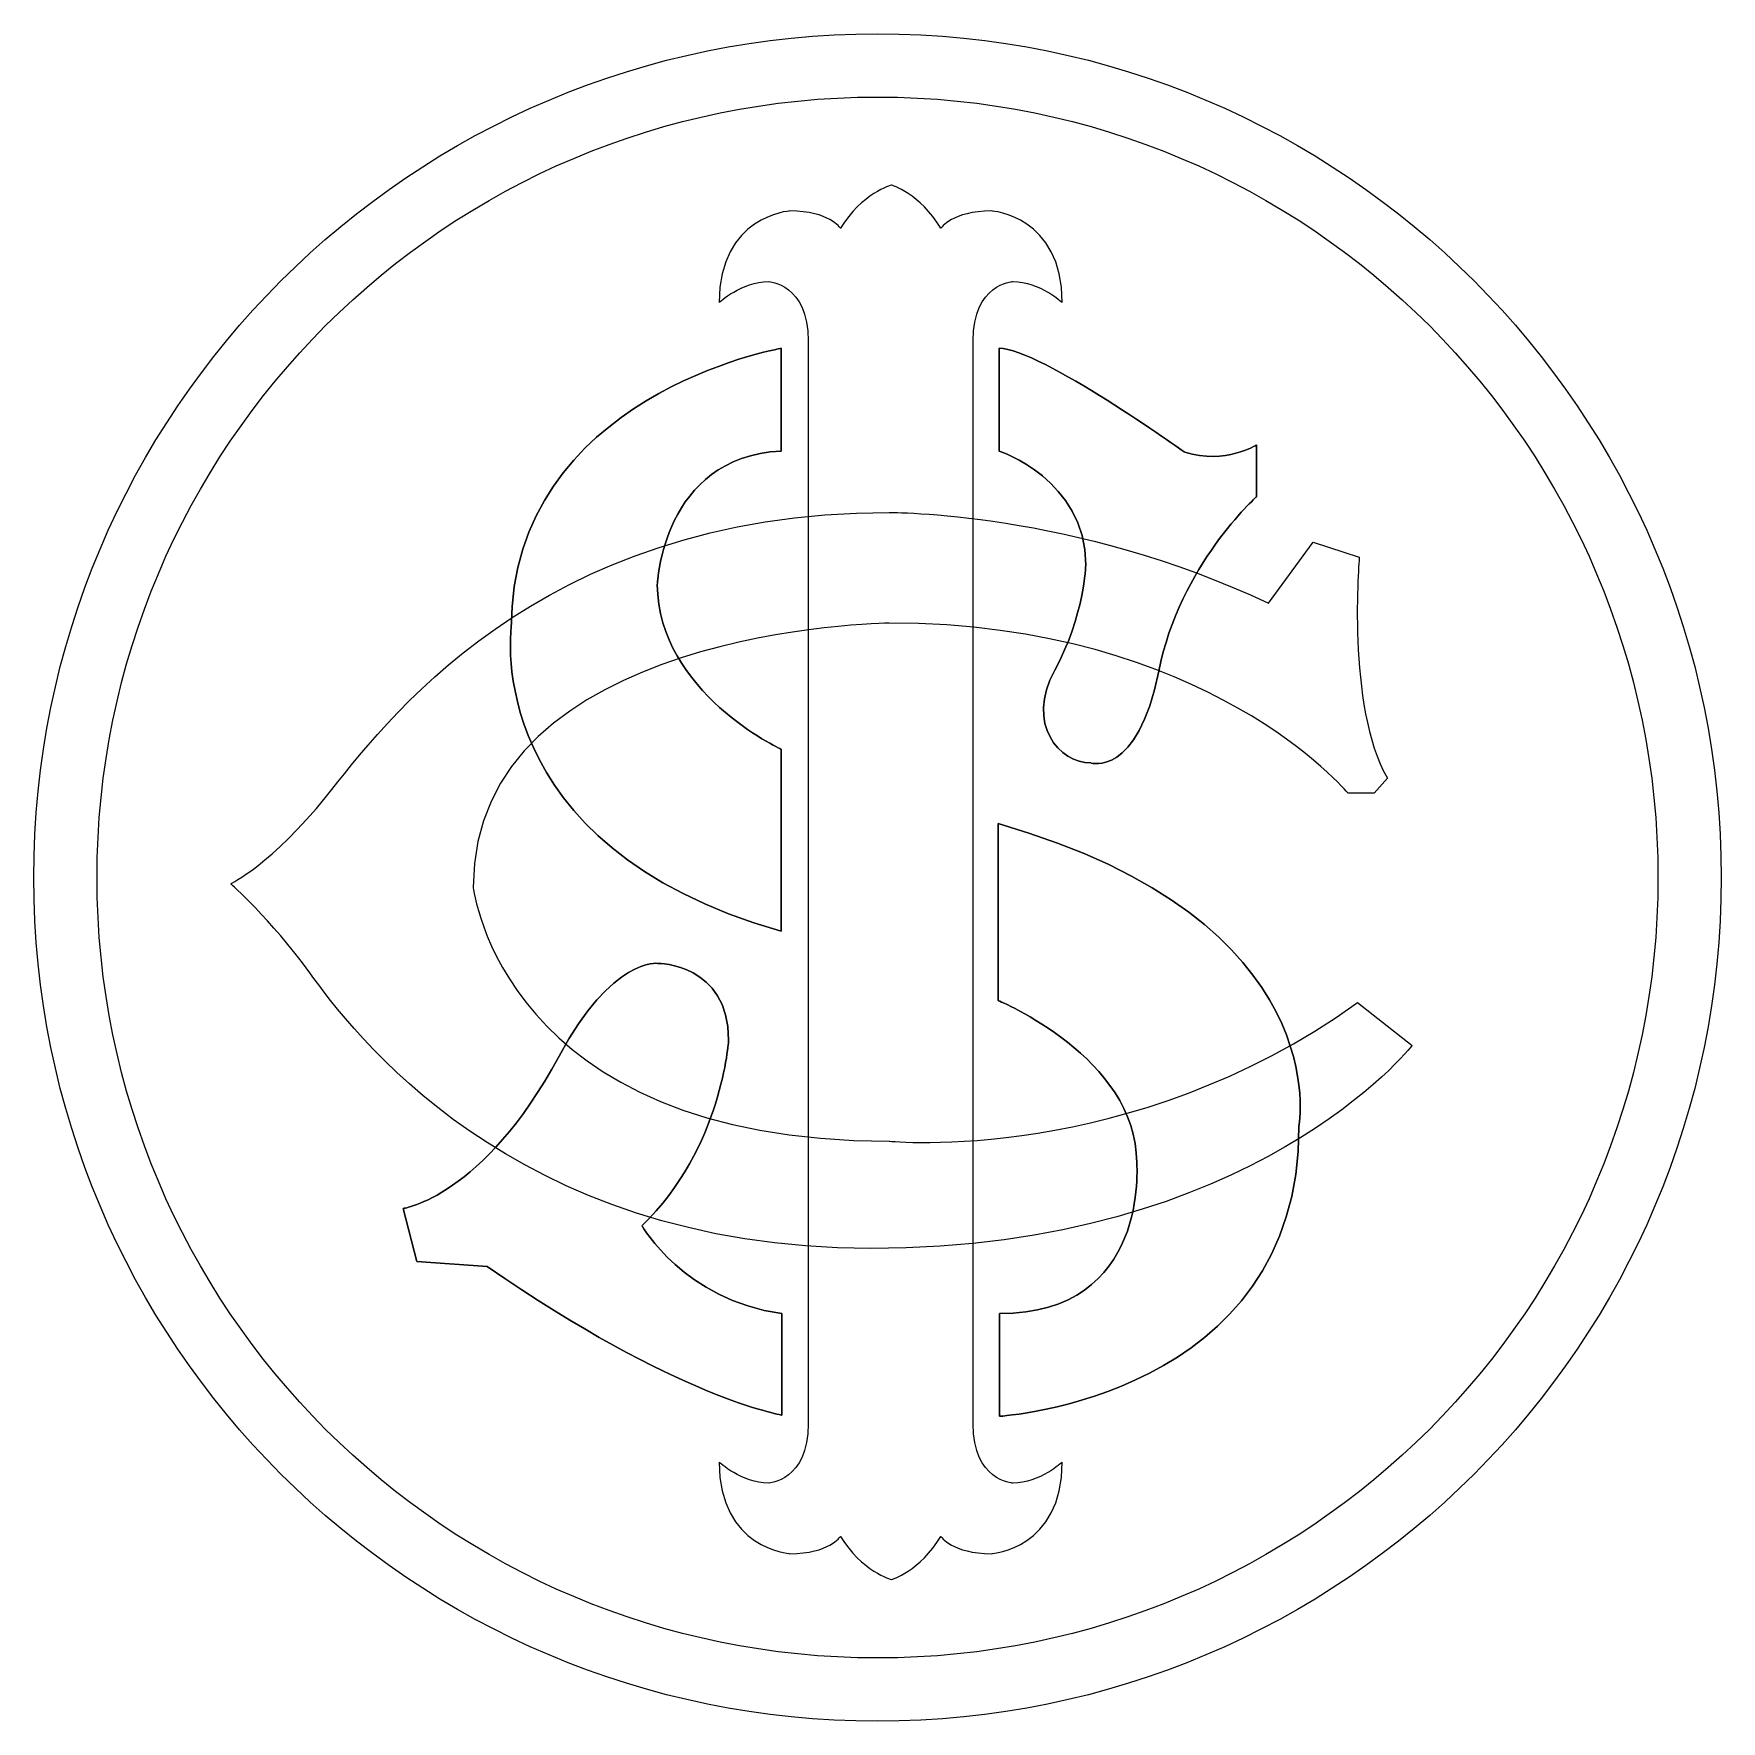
# Model space of a CAD drawing. Extents: x -3.51 to 2.5, y -3.11 to 2.9.
import ezdxf

# ---------------------------------------------------------------- set-up
doc = ezdxf.new("R2010")
doc.units = 0
doc.layers.add('#LAYER_1', color=7, linetype='CONTINUOUS')

msp = doc.modelspace()

# ---------------------------------------------------------------- linework, layer by layer
at = {"layer": '#LAYER_1', "color": 1}
for points, knots in [([(-0.5027, -3.11237), (1.15773, -3.11237), (2.50383, -1.76627), (2.50383, -0.10583), (2.50383, -0.10583), (2.50383, 1.5546), (1.15773, 2.9007), (-0.5027, 2.9007), (-0.5027, 2.9007), (-2.16314, 2.9007), (-3.50924, 1.5546), (-3.50924, -0.10583), (-3.50924, -0.10583), (-3.50924, -1.76627), (-2.16314, -3.11237), (-0.5027, -3.11237)], [0, 0, 0, 0, 0.25, 0.25, 0.25, 0.25, 0.5, 0.5, 0.5, 0.5, 0.75, 0.75, 0.75, 0.75, 1, 1, 1, 1]), ([(-0.84637, 1.77976), (-0.84637, 1.77976), (-1.80768, 1.61219), (-1.80768, 0.78316), (-1.80768, 0.78316), (-1.80768, 0.78316), (-1.91793, 0.00705), (-0.84637, -0.29721)], [0, 0, 0, 0, 0.5, 0.5, 0.5, 0.5, 1, 1, 1, 1]), ([(0.84784, 1.4358), (0.84784, 1.4358), (0.7376, 1.36525), (0.59208, 1.40934), (0.59208, 1.40934), (0.59208, 1.40934), (0.07614, 1.77976), (-0.06937, 1.77976)], [0, 0, 0, 0, 0.5, 0.5, 0.5, 0.5, 1, 1, 1, 1]), ([(-0.84637, 0.35101), (-0.84637, 0.35101), (-1.28293, 0.55386), (-1.28734, 0.9375), (-1.28734, 0.9375), (-1.28734, 0.9375), (-1.2697, 1.3917), (-0.84637, 1.41375)], [0, 0, 0, 0, 0.5, 0.5, 0.5, 0.5, 1, 1, 1, 1]), ([(-0.06937, 1.41375), (-0.06937, 1.41375), (0.2393, 1.31233), (0.2393, 1.00806), (0.2393, 1.00806), (0.2393, 1.00806), (0.23489, 0.82726), (0.12906, 0.63323), (0.12906, 0.63323), (0.02322, 0.4392), (0.14669, 0.3025), (0.25694, 0.3025), (0.25694, 0.3025), (0.25694, 0.3025), (0.42451, 0.24959), (0.49947, 0.62882), (0.49947, 0.62882), (0.57444, 1.00806), (0.84784, 1.25059), (0.84784, 1.25059)], [0, 0, 0, 0, 0.2, 0.2, 0.2, 0.2, 0.4, 0.4, 0.4, 0.4, 0.6, 0.6, 0.6, 0.6, 0.8, 0.8, 0.8, 0.8, 1, 1, 1, 1]), ([(-0.06849, -2.02582), (-0.06849, -2.02582), (1.00306, -1.95968), (0.99865, -0.99395), (0.99865, -0.99395), (0.99865, -0.99395), (1.13976, -0.26193), (-0.0729, 0.08643)], [0, 0, 0, 0, 0.5, 0.5, 0.5, 0.5, 1, 1, 1, 1]), ([(-2.19309, -1.28499), (-2.19309, -1.28499), (-1.90823, -1.24634), (-1.63747, -0.74259), (-1.63747, -0.74259), (-1.44785, -0.38981), (-1.28469, -0.41186), (-1.28469, -0.41186), (-1.28469, -0.41186), (-1.28469, -0.41186), (-1.03334, -0.41186), (-1.03334, -0.68527), (-1.03334, -0.68527), (-1.03334, -0.68527), (-1.05539, -1.06891), (-1.34202, -1.34672), (-1.34202, -1.34672), (-1.34202, -1.34672), (-1.19209, -1.61131), (-0.84372, -1.65981)], [0, 0, 0, 0, 0.2, 0.2, 0.2, 0.2, 0.4, 0.4, 0.4, 0.4, 0.6, 0.6, 0.6, 0.6, 0.8, 0.8, 0.8, 0.8, 1, 1, 1, 1]), ([(-0.0729, -0.54415), (-0.0729, -0.54415), (0.42098, -0.747), (0.42098, -1.12183), (0.42098, -1.12183), (0.42098, -1.12183), (0.46948, -1.65981), (-0.06849, -1.65981)], [0, 0, 0, 0, 0.5, 0.5, 0.5, 0.5, 1, 1, 1, 1]), ([(-1.89323, -1.49225), (-1.89323, -1.49225), (-2.14459, -1.47461), (-2.14459, -1.47461), (-2.14459, -1.47461), (-2.14459, -1.47461), (-2.19309, -1.28499), (-2.19309, -1.28499)], [0, 0, 0, 0, 0.5, 0.5, 0.5, 0.5, 1, 1, 1, 1])]:
    msp.add_open_spline(points, degree=3, knots=knots, dxfattribs=at)
at = {"layer": '#LAYER_1', "color": 7}
for points, knots in [([(-0.5027, -2.88689), (1.0332, -2.88689), (2.27835, -1.64174), (2.27835, -0.10583), (2.27835, -0.10583), (2.27835, 1.43007), (1.0332, 2.67522), (-0.5027, 2.67522), (-0.5027, 2.67522), (-2.03862, 2.67522), (-3.28376, 1.43007), (-3.28376, -0.10583), (-3.28376, -0.10583), (-3.28376, -1.64174), (-2.03862, -2.88689), (-0.5027, -2.88689)], [0, 0, 0, 0, 0.25, 0.25, 0.25, 0.25, 0.5, 0.5, 0.5, 0.5, 0.75, 0.75, 0.75, 0.75, 1, 1, 1, 1]), ([(-0.16198, -2.05228), (-0.16198, -2.25513), (-0.02087, -2.26395), (-0.02087, -2.26395), (-0.02087, -2.26395), (0.07614, -2.26395), (0.15551, -2.18898), (0.15551, -2.18898), (0.15551, -2.18898), (0.15551, -2.49766), (-0.09583, -2.5153), (-0.09583, -2.5153), (-0.09583, -2.5153), (-0.23694, -2.5153), (-0.27663, -2.45356), (-0.27663, -2.45356), (-0.27663, -2.45356), (-0.35159, -2.57704), (-0.45302, -2.6079), (-0.45302, -2.6079), (-0.45302, -2.6079), (-0.45302, -2.6079), (-0.55974, -2.57704), (-0.6347, -2.45356), (-0.6347, -2.45356), (-0.6347, -2.45356), (-0.67439, -2.5153), (-0.8155, -2.5153), (-0.8155, -2.5153), (-0.8155, -2.5153), (-1.06685, -2.49766), (-1.06685, -2.18898), (-1.06685, -2.18898), (-1.06685, -2.18898), (-0.98748, -2.26395), (-0.89047, -2.26395), (-0.89047, -2.26395), (-0.89047, -2.26395), (-0.74935, -2.25513), (-0.74935, -2.05228), (-0.74935, -2.05228), (-0.74935, -2.05228), (-0.74935, 1.80622), (-0.74935, 1.80622), (-0.74935, 1.80622), (-0.74935, 2.00906), (-0.89047, 2.01788), (-0.89047, 2.01788), (-0.89047, 2.01788), (-0.98748, 2.01788), (-1.06685, 1.94292), (-1.06685, 1.94292), (-1.06685, 1.94292), (-1.06685, 2.2516), (-0.8155, 2.26924), (-0.8155, 2.26924), (-0.8155, 2.26924), (-0.67439, 2.26924), (-0.6347, 2.2075), (-0.6347, 2.2075), (-0.6347, 2.2075), (-0.55974, 2.33097), (-0.45302, 2.36184), (-0.45302, 2.36184), (-0.45302, 2.36184), (-0.45302, 2.36184), (-0.35159, 2.33097), (-0.27663, 2.2075), (-0.27663, 2.2075), (-0.27663, 2.2075), (-0.23694, 2.26924), (-0.09583, 2.26924), (-0.09583, 2.26924), (-0.09583, 2.26924), (0.15551, 2.2516), (0.15551, 1.94292), (0.15551, 1.94292), (0.15551, 1.94292), (0.07614, 2.01788), (-0.02087, 2.01788), (-0.02087, 2.01788), (-0.02087, 2.01788), (-0.16198, 2.00906), (-0.16198, 1.80622), (-0.16198, 1.80622), (-0.16198, 1.80622), (-0.16198, -2.05228), (-0.16198, -2.05228)], [0, 0, 0, 0, 0.0454545, 0.0454545, 0.0454545, 0.0454545, 0.0909091, 0.0909091, 0.0909091, 0.0909091, 0.1363636, 0.1363636, 0.1363636, 0.1363636, 0.1818182, 0.1818182, 0.1818182, 0.1818182, 0.2272727, 0.2272727, 0.2272727, 0.2272727, 0.2727273, 0.2727273, 0.2727273, 0.2727273, 0.3181818, 0.3181818, 0.3181818, 0.3181818, 0.3636364, 0.3636364, 0.3636364, 0.3636364, 0.4090909, 0.4090909, 0.4090909, 0.4090909, 0.4545455, 0.4545455, 0.4545455, 0.4545455, 0.5, 0.5, 0.5, 0.5, 0.5454545, 0.5454545, 0.5454545, 0.5454545, 0.5909091, 0.5909091, 0.5909091, 0.5909091, 0.6363636, 0.6363636, 0.6363636, 0.6363636, 0.6818182, 0.6818182, 0.6818182, 0.6818182, 0.7272727, 0.7272727, 0.7272727, 0.7272727, 0.7727273, 0.7727273, 0.7727273, 0.7727273, 0.8181818, 0.8181818, 0.8181818, 0.8181818, 0.8636364, 0.8636364, 0.8636364, 0.8636364, 0.9090909, 0.9090909, 0.9090909, 0.9090909, 0.9545455, 0.9545455, 0.9545455, 0.9545455, 1, 1, 1, 1]), ([(-0.84637, -0.29721), (-0.84637, -0.29721), (-0.84637, 0.35101), (-0.84637, 0.35101), (-0.84637, 0.35101), (-0.84637, 0.35101), (-1.28293, 0.55386), (-1.28734, 0.9375), (-1.28734, 0.9375), (-1.28734, 0.9375), (-1.2697, 1.3917), (-0.84637, 1.41375), (-0.84637, 1.41375), (-0.84637, 1.41375), (-0.84637, 1.77976), (-0.84637, 1.77976), (-0.84637, 1.77976), (-0.84637, 1.77976), (-1.80768, 1.61219), (-1.80768, 0.78316), (-1.80768, 0.78316), (-1.80768, 0.78316), (-1.91793, 0.00705), (-0.84637, -0.29721)], [0, 0, 0, 0, 0.1666667, 0.1666667, 0.1666667, 0.1666667, 0.3333333, 0.3333333, 0.3333333, 0.3333333, 0.5, 0.5, 0.5, 0.5, 0.6666667, 0.6666667, 0.6666667, 0.6666667, 0.8333333, 0.8333333, 0.8333333, 0.8333333, 1, 1, 1, 1]), ([(-0.06937, 1.77976), (-0.06937, 1.77976), (-0.06937, 1.41375), (-0.06937, 1.41375), (-0.06937, 1.41375), (-0.06937, 1.41375), (0.2393, 1.31233), (0.2393, 1.00806), (0.2393, 1.00806), (0.2393, 1.00806), (0.23489, 0.82726), (0.12906, 0.63323), (0.12906, 0.63323), (0.02322, 0.4392), (0.14669, 0.3025), (0.25694, 0.3025), (0.25694, 0.3025), (0.25694, 0.3025), (0.42451, 0.24959), (0.49947, 0.62882), (0.49947, 0.62882), (0.57444, 1.00806), (0.84784, 1.25059), (0.84784, 1.25059), (0.84784, 1.25059), (0.84784, 1.25059), (0.84784, 1.4358), (0.84784, 1.4358), (0.84784, 1.4358), (0.84784, 1.4358), (0.7376, 1.36525), (0.59208, 1.40934), (0.59208, 1.40934), (0.59208, 1.40934), (0.07614, 1.77976), (-0.06937, 1.77976)], [0, 0, 0, 0, 0.1111111, 0.1111111, 0.1111111, 0.1111111, 0.2222222, 0.2222222, 0.2222222, 0.2222222, 0.3333333, 0.3333333, 0.3333333, 0.3333333, 0.4444444, 0.4444444, 0.4444444, 0.4444444, 0.5555556, 0.5555556, 0.5555556, 0.5555556, 0.6666667, 0.6666667, 0.6666667, 0.6666667, 0.7777778, 0.7777778, 0.7777778, 0.7777778, 0.8888889, 0.8888889, 0.8888889, 0.8888889, 1, 1, 1, 1]), ([(-0.52622, -1.42757), (0.83784, -1.42756), (1.40229, -0.70438), (1.40229, -0.70438), (1.40229, -0.70438), (1.40229, -0.70438), (1.20826, -0.55151), (1.20826, -0.55151), (1.20826, -0.55151), (0.39687, -1.13359), (-0.46154, -1.0454), (-0.46154, -1.0454), (-0.46154, -1.0454), (-1.84326, -1.0454), (-1.94321, -0.13993), (-1.94321, -0.13993), (-1.94321, -0.13993), (-1.94321, 0.78316), (-0.46154, 0.8008), (-0.46154, 0.8008), (-0.46154, 0.8008), (0.67321, 0.8008), (1.17298, 0.1952), (1.17298, 0.1952), (1.17298, 0.1952), (1.17298, 0.1952), (1.26706, 0.1952), (1.26706, 0.1952), (1.26706, 0.1952), (1.26706, 0.1952), (1.31409, 0.24811), (1.31409, 0.24811), (1.31409, 0.24811), (1.1671, 0.50094), (1.21414, 1.03598), (1.21414, 1.03598), (1.21414, 1.03598), (1.21414, 1.03598), (1.04951, 1.0889), (1.04951, 1.0889), (1.04951, 1.0889), (1.04951, 1.0889), (0.89076, 0.87136), (0.89076, 0.87136), (0.89076, 0.87136), (0.19696, 1.20061), (-0.46154, 1.19473), (-0.46154, 1.19473), (-0.46154, 1.19473), (-1.72566, 1.19473), (-2.27247, 0.4245), (-2.4665, 0.18344), (-2.4665, 0.18344), (-2.66053, -0.05762), (-2.80752, -0.12817), (-2.80752, -0.12817), (-2.80752, -0.12817), (-2.80752, -0.12817), (-2.66641, -0.25165), (-2.52529, -0.44567), (-2.52529, -0.44567), (-2.38418, -0.6397), (-1.81386, -1.42757), (-0.52622, -1.42757)], [0, 0, 0, 0, 0.0625, 0.0625, 0.0625, 0.0625, 0.125, 0.125, 0.125, 0.125, 0.1875, 0.1875, 0.1875, 0.1875, 0.25, 0.25, 0.25, 0.25, 0.3125, 0.3125, 0.3125, 0.3125, 0.375, 0.375, 0.375, 0.375, 0.4375, 0.4375, 0.4375, 0.4375, 0.5, 0.5, 0.5, 0.5, 0.5625, 0.5625, 0.5625, 0.5625, 0.625, 0.625, 0.625, 0.625, 0.6875, 0.6875, 0.6875, 0.6875, 0.75, 0.75, 0.75, 0.75, 0.8125, 0.8125, 0.8125, 0.8125, 0.875, 0.875, 0.875, 0.875, 0.9375, 0.9375, 0.9375, 0.9375, 1, 1, 1, 1]), ([(-0.52622, -1.42757), (0.83784, -1.42756), (1.40229, -0.70438), (1.40229, -0.70438), (1.40229, -0.70438), (1.40229, -0.70438), (1.20826, -0.55151), (1.20826, -0.55151), (1.20826, -0.55151), (0.39687, -1.13359), (-0.46154, -1.0454), (-0.46154, -1.0454), (-0.46154, -1.0454), (-1.84326, -1.0454), (-1.94321, -0.13993), (-1.94321, -0.13993), (-1.94321, -0.13993), (-1.94321, 0.78316), (-0.46154, 0.8008), (-0.46154, 0.8008), (-0.46154, 0.8008), (0.67321, 0.8008), (1.17298, 0.1952), (1.17298, 0.1952), (1.17298, 0.1952), (1.17298, 0.1952), (1.26706, 0.1952), (1.26706, 0.1952), (1.26706, 0.1952), (1.26706, 0.1952), (1.31409, 0.24811), (1.31409, 0.24811), (1.31409, 0.24811), (1.1671, 0.50094), (1.21414, 1.03598), (1.21414, 1.03598), (1.21414, 1.03598), (1.21414, 1.03598), (1.04951, 1.0889), (1.04951, 1.0889), (1.04951, 1.0889), (1.04951, 1.0889), (0.89076, 0.87136), (0.89076, 0.87136), (0.89076, 0.87136), (0.19696, 1.20061), (-0.46154, 1.19473), (-0.46154, 1.19473), (-0.46154, 1.19473), (-1.72566, 1.19473), (-2.27247, 0.4245), (-2.4665, 0.18344), (-2.4665, 0.18344), (-2.66053, -0.05762), (-2.80752, -0.12817), (-2.80752, -0.12817), (-2.80752, -0.12817), (-2.80752, -0.12817), (-2.66641, -0.25165), (-2.52529, -0.44567), (-2.52529, -0.44567), (-2.38418, -0.6397), (-1.81386, -1.42757), (-0.52622, -1.42757)], [0, 0, 0, 0, 0.0625, 0.0625, 0.0625, 0.0625, 0.125, 0.125, 0.125, 0.125, 0.1875, 0.1875, 0.1875, 0.1875, 0.25, 0.25, 0.25, 0.25, 0.3125, 0.3125, 0.3125, 0.3125, 0.375, 0.375, 0.375, 0.375, 0.4375, 0.4375, 0.4375, 0.4375, 0.5, 0.5, 0.5, 0.5, 0.5625, 0.5625, 0.5625, 0.5625, 0.625, 0.625, 0.625, 0.625, 0.6875, 0.6875, 0.6875, 0.6875, 0.75, 0.75, 0.75, 0.75, 0.8125, 0.8125, 0.8125, 0.8125, 0.875, 0.875, 0.875, 0.875, 0.9375, 0.9375, 0.9375, 0.9375, 1, 1, 1, 1]), ([(-0.0729, 0.08643), (-0.0729, 0.08643), (-0.0729, -0.54415), (-0.0729, -0.54415), (-0.0729, -0.54415), (-0.0729, -0.54415), (0.42098, -0.747), (0.42098, -1.12183), (0.42098, -1.12183), (0.42098, -1.12183), (0.46948, -1.65981), (-0.06849, -1.65981), (-0.06849, -1.65981), (-0.06849, -1.65981), (-0.06849, -2.02582), (-0.06849, -2.02582), (-0.06849, -2.02582), (-0.06849, -2.02582), (1.00306, -1.95968), (0.99865, -0.99395), (0.99865, -0.99395), (0.99865, -0.99395), (1.13976, -0.26193), (-0.0729, 0.08643)], [0, 0, 0, 0, 0.1666667, 0.1666667, 0.1666667, 0.1666667, 0.3333333, 0.3333333, 0.3333333, 0.3333333, 0.5, 0.5, 0.5, 0.5, 0.6666667, 0.6666667, 0.6666667, 0.6666667, 0.8333333, 0.8333333, 0.8333333, 0.8333333, 1, 1, 1, 1]), ([(-0.84372, -1.65981), (-0.84372, -1.65981), (-0.84372, -2.02141), (-0.84372, -2.02141), (-0.84372, -2.02141), (-0.84372, -2.02141), (-1.21855, -1.95968), (-1.89323, -1.49225), (-1.89323, -1.49225), (-1.89323, -1.49225), (-2.14459, -1.47461), (-2.14459, -1.47461), (-2.14459, -1.47461), (-2.14459, -1.47461), (-2.19309, -1.28499), (-2.19309, -1.28499), (-2.19309, -1.28499), (-2.19309, -1.28499), (-1.90823, -1.24634), (-1.63747, -0.74259), (-1.63747, -0.74259), (-1.44785, -0.38981), (-1.28469, -0.41186), (-1.28469, -0.41186), (-1.28469, -0.41186), (-1.28469, -0.41186), (-1.03334, -0.41186), (-1.03334, -0.68527), (-1.03334, -0.68527), (-1.03334, -0.68527), (-1.05539, -1.06891), (-1.34202, -1.34672), (-1.34202, -1.34672), (-1.34202, -1.34672), (-1.19209, -1.61131), (-0.84372, -1.65981)], [0, 0, 0, 0, 0.1111111, 0.1111111, 0.1111111, 0.1111111, 0.2222222, 0.2222222, 0.2222222, 0.2222222, 0.3333333, 0.3333333, 0.3333333, 0.3333333, 0.4444444, 0.4444444, 0.4444444, 0.4444444, 0.5555556, 0.5555556, 0.5555556, 0.5555556, 0.6666667, 0.6666667, 0.6666667, 0.6666667, 0.7777778, 0.7777778, 0.7777778, 0.7777778, 0.8888889, 0.8888889, 0.8888889, 0.8888889, 1, 1, 1, 1])]:
    msp.add_open_spline(points, degree=3, knots=knots, dxfattribs=at)
at = {"layer": '#LAYER_1', "color": 1}
for points in [[(-0.84637, 1.41375), (-0.84637, 1.41375), (-0.84637, 1.77976), (-0.84637, 1.77976)], [(-0.06937, 1.77976), (-0.06937, 1.77976), (-0.06937, 1.41375), (-0.06937, 1.41375)], [(0.84784, 1.25059), (0.84784, 1.25059), (0.84784, 1.4358), (0.84784, 1.4358)], [(-0.84637, -0.29721), (-0.84637, -0.29721), (-0.84637, 0.35101), (-0.84637, 0.35101)], [(-0.0729, 0.08643), (-0.0729, 0.08643), (-0.0729, -0.54415), (-0.0729, -0.54415)], [(-0.84372, -2.02141), (-0.84372, -2.02141), (-1.21855, -1.95968), (-1.89323, -1.49225)], [(-0.84372, -1.65981), (-0.84372, -1.65981), (-0.84372, -2.02141), (-0.84372, -2.02141)], [(-0.06849, -1.65981), (-0.06849, -1.65981), (-0.06849, -2.02582), (-0.06849, -2.02582)]]:
    msp.add_open_spline(points, degree=3, dxfattribs=at)

doc.saveas('drawing.dxf')
